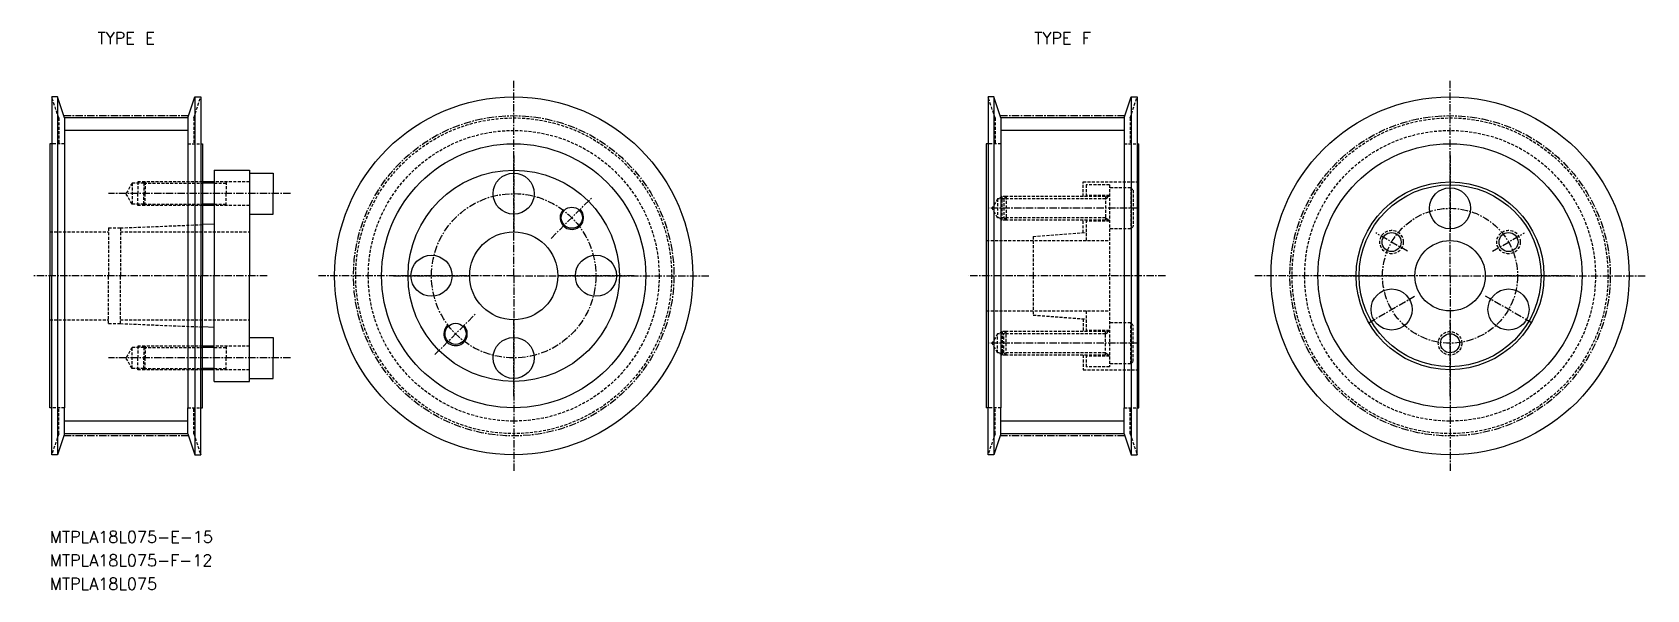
# Model space of a CAD drawing. Extents: x 21 to 296, y 58 to 153.
import ezdxf
from ezdxf.enums import TextEntityAlignment as Align

# ---------------------------------------------------------------- set-up
doc = ezdxf.new("R2010")
doc.units = 0
doc.linetypes.add('CENTER', pattern=[2, 1.25, -0.25, 0.25, -0.25])
doc.linetypes.add('DASHED', pattern=[0.75, 0.5, -0.25])
doc.layers.get('0').update_dxf_attribs({"linetype": 'CONTINUOUS'})
doc.layers.add('CENTER', color=1, linetype='CENTER')
doc.styles.add('MISUMI', font='txt.shx')

msp = doc.modelspace()

# ---------------------------------------------------------------- linework, layer by layer
at = {"color": 3, "linetype": 'DASHED'}
for p, q in [((25.78, 138.5), (24.58, 142.1)), ((48.78, 138.5), (49.98, 142.1)), ((185.28, 138.5), (184.08, 142.1)), ((208.28, 138.5), (209.48, 142.1)), ((25.78, 138.5), (25.78, 134.1)), ((48.78, 138.5), (48.78, 134.1)), ((185.28, 138.5), (185.28, 134.1)), ((208.28, 138.5), (208.28, 134.1)), ((26.78, 134.1), (24.58, 134.1)), ((47.78, 134.1), (49.98, 134.1)), ((186.28, 134.1), (184.08, 134.1)), ((207.28, 134.1), (209.48, 134.1)), ((38.28, 127.4), (37.24, 125.6)), ((40.28, 127.4), (38.28, 127.4)), ((38.28, 127.4), (38.28, 123.8)), ((40.48, 127.6), (39.28, 127.6)), ((39.28, 127.6), (39.28, 125.6)), ((40.48, 127.6), (40.28, 127.4)), ((40.28, 127.4), (50.28, 127.4)), ((40.28, 127.4), (40.28, 125.6)), ((50.28, 127.6), (40.48, 127.6)), ((40.48, 127.6), (40.48, 125.6)), ((58.28, 127.6), (52.28, 127.6)), ((52.28, 127.4), (54.28, 127.4)), ((54.28, 127.6), (54.28, 125.6)), ((200.28, 127.6), (209.78, 127.6)), ((200.28, 125.1), (200.28, 127.6)), ((204.78, 127.1), (200.78, 127.1)), ((200.78, 127.1), (200.78, 125.1)), ((204.78, 127.1), (204.78, 96.1)), ((208.38, 126.6), (204.78, 126.6)), ((208.38, 126.6), (208.38, 119.6)), ((208.38, 126.6), (208.78, 126.2)), ((38.28, 123.8), (37.24, 125.6)), ((40.28, 123.8), (38.28, 123.8)), ((39.28, 123.6), (39.28, 125.6)), ((40.28, 123.8), (40.28, 125.6)), ((40.28, 123.8), (50.28, 123.8)), ((40.48, 123.6), (40.28, 123.8)), ((40.48, 123.6), (40.48, 125.6)), ((52.28, 123.8), (54.28, 123.8)), ((54.28, 123.6), (54.28, 125.6)), ((185.71, 124.72), (184.78, 123.1)), ((185.71, 124.72), (185.71, 121.48)), ((186.78, 124.72), (185.71, 124.72)), ((186.51, 125.1), (185.85, 124.72)), ((186.51, 121.1), (186.51, 125.1)), ((187.16, 125.1), (186.51, 125.1)), ((186.78, 124.72), (187.16, 125.1)), ((204.08, 124.72), (186.78, 124.72)), ((186.78, 124.72), (186.78, 121.48)), ((204.78, 125.1), (187.16, 125.1)), ((187.16, 125.1), (187.16, 121.1)), ((204.78, 125.3), (200.78, 125.3)), ((204.08, 125.1), (204.08, 121.1)), ((204.08, 124.72), (204.73, 125.1)), ((208.78, 126.2), (208.78, 120)), ((40.48, 123.6), (39.28, 123.6)), ((50.28, 123.6), (40.48, 123.6)), ((58.28, 123.6), (52.28, 123.6)), ((185.71, 121.48), (184.78, 123.1)), ((186.78, 121.48), (185.71, 121.48)), ((186.51, 121.1), (185.85, 121.48)), ((187.16, 121.1), (186.51, 121.1)), ((204.08, 121.48), (186.78, 121.48)), ((187.16, 121.1), (186.78, 121.48)), ((204.78, 121.1), (187.16, 121.1)), ((200.28, 118.94), (200.28, 121.1)), ((200.78, 121.1), (200.78, 117.6)), ((204.08, 121.48), (204.73, 121.1)), ((24.28, 119.1), (34.28, 119.1)), ((34.28, 119.75), (34.28, 111.6)), ((34.28, 119.75), (36.28, 119.75)), ((36.28, 119.75), (50.28, 120.32)), ((36.28, 119.75), (36.28, 111.6)), ((36.28, 119.1), (58.28, 119.1)), ((191.78, 118.29), (200.78, 118.97)), ((191.78, 118.29), (191.78, 104.91)), ((204.78, 120.9), (200.78, 120.9)), ((208.38, 119.6), (204.78, 119.6)), ((208.38, 119.6), (208.78, 120)), ((183.78, 117.6), (204.78, 117.6)), ((34.28, 103.45), (34.28, 111.6)), ((36.28, 103.45), (36.28, 111.6)), ((183.78, 105.6), (204.78, 105.6)), ((191.78, 104.91), (200.78, 104.22)), ((200.78, 105.6), (200.78, 102.1)), ((24.28, 104.1), (34.28, 104.1)), ((34.28, 103.45), (36.28, 103.45)), ((36.28, 104.1), (58.28, 104.1)), ((36.28, 103.45), (50.28, 102.88)), ((186.51, 102.1), (185.85, 101.72)), ((186.51, 102.1), (186.51, 98.1)), ((187.16, 102.1), (186.51, 102.1)), ((187.16, 102.1), (186.78, 101.72)), ((204.78, 102.1), (187.16, 102.1)), ((187.16, 98.1), (187.16, 102.1)), ((200.28, 104.26), (200.28, 102.1)), ((204.78, 102.3), (200.78, 102.3)), ((204.08, 98.1), (204.08, 102.1)), ((204.08, 101.72), (204.73, 102.1)), ((208.38, 103.6), (204.78, 103.6)), ((208.38, 96.6), (208.38, 103.6)), ((208.38, 103.6), (208.78, 103.2)), ((208.78, 97), (208.78, 103.2)), ((38.28, 99.4), (37.24, 97.6)), ((38.28, 95.8), (38.28, 99.4)), ((40.28, 99.4), (38.28, 99.4)), ((40.48, 99.6), (39.28, 99.6)), ((39.28, 99.6), (39.28, 97.6)), ((40.48, 99.6), (40.28, 99.4)), ((40.28, 99.4), (50.28, 99.4)), ((40.28, 99.4), (40.28, 97.6)), ((50.28, 99.6), (40.48, 99.6)), ((40.48, 99.6), (40.48, 97.6)), ((58.28, 99.6), (52.28, 99.6)), ((52.28, 99.4), (54.28, 99.4)), ((54.28, 99.6), (54.28, 97.6)), ((185.71, 101.72), (184.78, 100.1)), ((185.71, 98.48), (184.78, 100.1)), ((185.71, 98.48), (185.71, 101.72)), ((186.78, 101.72), (185.71, 101.72)), ((204.08, 101.72), (186.78, 101.72)), ((186.78, 98.48), (186.78, 101.72)), ((38.28, 95.8), (37.24, 97.6)), ((39.28, 95.6), (39.28, 97.6)), ((40.28, 95.8), (40.28, 97.6)), ((40.48, 95.6), (40.48, 97.6)), ((54.28, 95.6), (54.28, 97.6)), ((186.78, 98.48), (185.71, 98.48)), ((186.51, 98.1), (185.85, 98.48)), ((187.16, 98.1), (186.51, 98.1)), ((204.08, 98.48), (186.78, 98.48)), ((186.78, 98.48), (187.16, 98.1)), ((204.78, 98.1), (187.16, 98.1)), ((200.28, 98.1), (200.28, 95.6)), ((200.78, 98.1), (200.78, 96.1)), ((204.78, 97.9), (200.78, 97.9)), ((204.08, 98.48), (204.73, 98.1)), ((208.38, 96.6), (204.78, 96.6)), ((208.38, 96.6), (208.78, 97)), ((40.28, 95.8), (38.28, 95.8)), ((40.48, 95.6), (39.28, 95.6)), ((40.28, 95.8), (50.28, 95.8)), ((40.48, 95.6), (40.28, 95.8)), ((50.28, 95.6), (40.48, 95.6)), ((52.28, 95.8), (54.28, 95.8)), ((58.28, 95.6), (52.28, 95.6)), ((200.28, 95.6), (209.78, 95.6)), ((204.78, 96.1), (200.78, 96.1)), ((26.78, 89.1), (24.58, 89.1)), ((25.78, 84.69), (25.78, 89.1)), ((47.78, 89.1), (49.98, 89.1)), ((48.78, 84.69), (48.78, 89.1)), ((186.28, 89.1), (184.08, 89.1)), ((185.28, 84.69), (185.28, 89.1)), ((207.28, 89.1), (209.48, 89.1)), ((208.28, 84.69), (208.28, 89.1)), ((25.78, 84.69), (24.58, 81.1)), ((48.78, 84.69), (49.98, 81.1)), ((185.28, 84.69), (184.08, 81.1)), ((208.28, 84.69), (209.48, 81.1))]:
    msp.add_line(p, q, dxfattribs=at)
at = {"color": 7, "linetype": 'CONTINUOUS'}
for p, q in [((25.58, 142.1), (24.58, 142.1)), ((24.58, 142.1), (24.58, 134.1)), ((25.58, 142.1), (25.58, 81.1)), ((26.78, 138.5), (25.58, 142.1)), ((47.78, 138.5), (48.98, 142.1)), ((48.98, 142.1), (48.98, 81.1)), ((48.98, 142.1), (49.98, 142.1)), ((49.98, 142.1), (49.98, 134.1)), ((185.08, 142.1), (184.08, 142.1)), ((184.08, 142.1), (184.08, 134.1)), ((185.08, 142.1), (185.08, 81.1)), ((186.28, 138.5), (185.08, 142.1)), ((207.28, 138.5), (208.48, 142.1)), ((208.48, 142.1), (208.48, 81.1)), ((208.48, 142.1), (209.48, 142.1)), ((209.48, 142.1), (209.48, 134.1)), ((47.78, 138.5), (26.78, 138.5)), ((26.78, 138.5), (26.78, 134.1)), ((47.78, 138.5), (47.78, 134.1)), ((207.28, 138.5), (186.28, 138.5)), ((186.28, 138.5), (186.28, 134.1)), ((207.28, 138.5), (207.28, 134.1)), ((24.28, 134.1), (24.28, 111.6)), ((24.58, 134.1), (24.28, 134.1)), ((24.58, 134.1), (24.58, 111.6)), ((26.78, 134.1), (26.78, 89.1)), ((47.78, 134.1), (47.78, 89.1)), ((49.98, 134.1), (49.98, 111.6)), ((49.98, 134.1), (50.28, 134.1)), ((50.28, 134.1), (50.28, 127.6)), ((183.78, 134.1), (183.78, 89.1)), ((184.08, 134.1), (183.78, 134.1)), ((184.08, 134.1), (184.08, 89.1)), ((186.28, 134.1), (186.28, 89.1)), ((207.28, 134.1), (207.28, 89.1)), ((209.48, 134.1), (209.48, 89.1)), ((209.48, 134.1), (209.78, 134.1)), ((209.78, 89.1), (209.78, 134.1)), ((52.28, 129.6), (58.28, 129.6)), ((52.28, 129.6), (52.28, 127.6)), ((58.28, 129.6), (58.28, 129.1)), ((50.28, 127.6), (50.28, 123.6)), ((52.28, 127.6), (50.28, 127.6)), ((52.28, 127.6), (52.28, 123.6)), ((58.28, 129.1), (58.28, 122.1)), ((58.28, 129.1), (62.28, 129.1)), ((62.28, 129.1), (62.28, 125.6)), ((62.28, 122.1), (62.28, 125.6)), ((50.28, 123.6), (50.28, 120.32)), ((52.28, 123.6), (50.28, 123.6)), ((52.28, 123.6), (52.28, 120.4)), ((58.28, 122.1), (58.28, 111.6)), ((58.28, 122.1), (62.28, 122.1)), ((52.28, 120.4), (50.28, 120.32)), ((50.28, 120.32), (50.28, 111.6)), ((52.28, 120.4), (52.28, 111.6)), ((24.28, 89.1), (24.28, 111.6)), ((24.58, 89.1), (24.58, 111.6)), ((49.98, 89.1), (49.98, 111.6)), ((50.28, 102.88), (50.28, 111.6)), ((52.28, 102.8), (52.28, 111.6)), ((58.28, 101.1), (58.28, 111.6)), ((50.28, 99.6), (50.28, 102.88)), ((52.28, 102.8), (50.28, 102.88)), ((52.28, 99.6), (52.28, 102.8)), ((52.28, 99.6), (50.28, 99.6)), ((50.28, 95.6), (50.28, 99.6)), ((52.28, 95.6), (52.28, 99.6)), ((58.28, 94.1), (58.28, 101.1)), ((58.28, 101.1), (62.28, 101.1)), ((62.28, 101.1), (62.28, 97.6)), ((62.28, 94.1), (62.28, 97.6)), ((50.28, 89.1), (50.28, 95.6)), ((52.28, 95.6), (50.28, 95.6)), ((52.28, 93.6), (52.28, 95.6)), ((52.28, 93.6), (58.28, 93.6)), ((58.28, 93.6), (58.28, 94.1)), ((58.28, 94.1), (62.28, 94.1)), ((24.58, 89.1), (24.28, 89.1)), ((24.58, 81.1), (24.58, 89.1)), ((26.78, 84.69), (26.78, 89.1)), ((47.78, 84.69), (47.78, 89.1)), ((49.98, 81.1), (49.98, 89.1)), ((49.98, 89.1), (50.28, 89.1)), ((184.08, 89.1), (183.78, 89.1)), ((184.08, 81.1), (184.08, 89.1)), ((186.28, 84.69), (186.28, 89.1)), ((207.28, 84.69), (207.28, 89.1)), ((209.48, 81.1), (209.48, 89.1)), ((209.48, 89.1), (209.78, 89.1)), ((26.78, 84.69), (25.58, 81.1)), ((47.78, 84.69), (26.78, 84.69)), ((47.78, 84.69), (48.98, 81.1)), ((186.28, 84.69), (185.08, 81.1)), ((207.28, 84.69), (186.28, 84.69)), ((207.28, 84.69), (208.48, 81.1)), ((25.58, 81.1), (24.58, 81.1)), ((48.98, 81.1), (49.98, 81.1)), ((185.08, 81.1), (184.08, 81.1)), ((208.48, 81.1), (209.48, 81.1))]:
    msp.add_line(p, q, dxfattribs=at)
at = {"color": 3, "linetype": 'CONTINUOUS'}
for p, q in [((47.78, 136.37), (26.78, 136.37)), ((207.28, 136.37), (186.28, 136.37)), ((47.78, 86.82), (26.78, 86.82)), ((207.28, 86.82), (186.28, 86.82))]:
    msp.add_line(p, q, dxfattribs=at)
at = {"color": 3}
for p, q in [((52.28, 127.4), (50.28, 127.4)), ((52.28, 123.8), (50.28, 123.8)), ((52.28, 99.4), (50.28, 99.4)), ((52.28, 95.8), (50.28, 95.8))]:
    msp.add_line(p, q, dxfattribs=at)
at = {"color": 7, "linetype": 'CONTINUOUS'}
for centre, radius in [((103.28, 111.6), 30.5), ((262.78, 111.6), 30.5), ((103.28, 111.6), 22.5), ((262.78, 111.6), 22.5), ((103.28, 111.6), 18), ((103.28, 111.6), 18), ((103.28, 125.6), 3.5), ((262.78, 111.6), 16), ((262.78, 111.6), 15.5), ((262.78, 123.1), 3.5), ((113.18, 121.5), 1.8), ((103.28, 111.6), 7.5), ((252.82, 117.35), 1.62), ((272.74, 117.35), 1.62), ((262.78, 111.6), 6), ((89.28, 111.6), 3.5), ((117.28, 111.6), 3.5), ((252.82, 105.85), 3.5), ((272.74, 105.85), 3.5), ((93.38, 101.7), 1.8), ((103.28, 97.6), 3.5), ((262.78, 100.1), 1.62)]:
    msp.add_circle(centre, radius, dxfattribs=at)
at = {"color": 3, "linetype": 'DASHED'}
for centre, radius in [((103.28, 111.6), 26.91), ((262.78, 111.6), 26.91), ((103.28, 111.6), 24.77), ((262.78, 111.6), 24.77), ((252.82, 117.35), 2), ((272.74, 117.35), 2), ((262.78, 100.1), 2)]:
    msp.add_circle(centre, radius, dxfattribs=at)
at = {"color": 3}
for centre in [(113.18, 121.5), (93.38, 101.7)]:
    msp.add_arc(centre, 2, 135, 47, dxfattribs=at)
at = {"layer": 'CENTER', "color": 1, "linetype": 'CENTER'}
for p, q in [((103.28, 111.6), (103.28, 145.1)), ((262.78, 111.6), (262.78, 145.1)), ((47.9, 138.88), (26.65, 138.88)), ((207.4, 138.88), (186.15, 138.88)), ((103.28, 132.1), (103.28, 119.1)), ((262.78, 132.1), (262.78, 119.1)), ((65.28, 125.6), (34.24, 125.6)), ((109.64, 117.96), (116.71, 125.03)), ((209.78, 123.1), (183.78, 123.1)), ((255.52, 115.79), (250.11, 118.91)), ((270.03, 115.79), (275.44, 118.91)), ((61.28, 111.6), (21.28, 111.6)), ((103.28, 111.6), (69.78, 111.6)), ((82.78, 111.6), (95.78, 111.6)), ((103.28, 111.6), (136.78, 111.6)), ((103.28, 111.6), (103.28, 78.1)), ((123.78, 111.6), (110.78, 111.6)), ((214.3, 111.6), (180.78, 111.6)), ((262.78, 111.6), (229.28, 111.6)), ((242.28, 111.6), (255.28, 111.6)), ((262.78, 111.6), (296.28, 111.6)), ((262.78, 111.6), (262.78, 78.1)), ((283.28, 111.6), (270.28, 111.6)), ((248.92, 103.6), (256.71, 108.1)), ((276.63, 103.6), (268.84, 108.1)), ((89.84, 98.16), (96.91, 105.23)), ((103.28, 91.1), (103.28, 104.1)), ((262.78, 91.1), (262.78, 104.1)), ((209.78, 100.1), (183.78, 100.1)), ((65.28, 97.6), (34.24, 97.6)), ((47.9, 84.31), (26.65, 84.31)), ((207.4, 84.31), (186.15, 84.31))]:
    msp.add_line(p, q, dxfattribs=at)
for centre, radius in [((103.28, 111.6), 27.29), ((262.78, 111.6), 27.29), ((103.28, 111.6), 14), ((262.78, 111.6), 11.5)]:
    msp.add_circle(centre, radius, dxfattribs=at)

# ---------------------------------------------------------------- texts
at = {"color": 7, "linetype": 'CONTINUOUS', "style": 'MISUMI'}
for s, p in [('TYPE E', (37.28, 152.1)), ('TYPE F', (196.78, 152.1))]:
    msp.add_text(s, height=2, dxfattribs=at).set_placement(p, align=Align.MIDDLE_CENTER)
for s, p in [('MTPLA18L075-E-15', (24.28, 66.1)), ('MTPLA18L075-F-12', (24.28, 62.1)), ('MTPLA18L075', (24.28, 58.1))]:
    msp.add_text(s, height=2, dxfattribs=at).set_placement(p)

doc.saveas('drawing.dxf')
